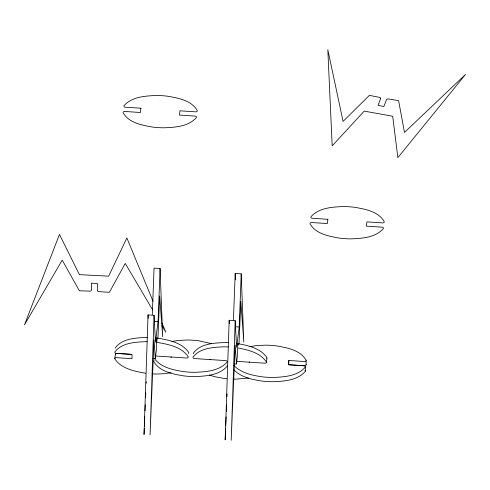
<?xml version="1.0" encoding="UTF-8"?>
<svg xmlns="http://www.w3.org/2000/svg" width="490" height="490" viewBox="0 0 490 490"><rect width="100%" height="100%" fill="white"/><g stroke="black" fill="none" stroke-linecap="round" stroke-linejoin="round"><path stroke-width="0.73" d="M156.935 341.414L156.953 337.892L156.414 342.149L156.31 350.442L155.299 358.643L153.045 358.496M171.077 357.535L171.114 356.738M210.149 359.85L210.179 359.317M238.079 345.003L238.091 343.245L237.552 347.502L237.448 355.795L236.431 363.997L234.177 363.849M249.214 362.422L249.245 361.896M249.949 346.644L255.829 345.701L265.029 345.168A62.549 44.308 0.3 0 1 276.776 345.928C287.287 347.802 300.315 350.087 306.079 360.162A1.507 1.066 0.3 0 1 304.492 361.516L288.818 360.481L288.794 364.738L304.468 365.773A1.507 1.066 0.3 0 0 306.054 364.419M305.307 371.065L305.325 366.808M306.109 364.738L306.134 360.481M152.31 314.605L154.062 268.104L160.077 268.502L158.068 321.642L155.459 341.953L154.05 315.321L148.041 314.923L144.029 434.52L144.281 428.572M154.05 315.321L150.044 434.912L154.05 339.815L155.299 358.643M233.448 319.958L235.2 273.457L241.209 273.855L239.206 326.995L236.59 347.306L235.188 320.674L229.173 320.276L225.167 439.873L225.639 428.726M235.188 320.674L231.176 440.265L235.188 345.168L236.431 363.997M144.379 426.343L144.783 416.684M145.034 410.743L145.285 404.801M145.597 397.372L145.787 392.913M146.192 383.254L146.253 381.765M225.761 425.755L226.141 416.837M226.356 411.637L226.637 404.948M226.986 396.777L227.109 393.807M114.813 358.558L115.364 354.233M266.382 362.355L266.934 358.031M288.818 360.481L288.279 364.738L303.953 365.773A1.507 1.066 0.3 0 1 305.172 367.31C297.259 376.265 283.961 377.037 272.789 377.471A62.561 44.314 0.3 0 1 261.256 376.706C251.566 375.168 240.988 372.865 233.92 365.552M157.927 338.229L159.685 296.034L162.674 336.746L160.077 268.502M239.004 344.029L240.823 301.387L243.812 342.1L241.209 273.855M171.819 341.493L177.692 340.55L186.898 340.011A62.549 44.308 0.3 0 1 198.646 340.777L211.551 343.643M171.09 372.743L163.152 373.797L157.223 374.005A62.561 43.996 7.2 0 1 152.169 373.858M248.522 378.029L235.359 379.162A62.561 43.996 7.2 0 1 233.167 379.138M154.313 321.397L158.068 321.642M235.451 326.75L239.206 326.995M131.553 354.362L116.859 353.394A1.507 1.06 7.2 0 0 115.395 354.625M155.41 355.967L186.757 358.037A1.507 1.06 7.2 0 0 188.166 356.683C181.459 346.81 168.401 344.335 157.388 342.443A62.549 43.99 7.2 0 0 155.936 342.265M236.48 361.32L264.888 363.194A1.507 1.06 7.2 0 0 266.297 361.841C260.282 352.733 248.51 350.105 238.477 348.041M237.54 343.563C248.063 345.517 260.472 348.102 266.836 357.584A1.507 1.06 7.2 0 1 266.799 358.398M145.689 373.245C134.677 371.353 121.618 368.878 114.911 359.005A1.507 1.06 7.2 0 1 116.32 357.651L131.994 358.686L132.018 354.423L116.344 353.394A1.507 1.06 7.2 0 1 114.948 351.851C121.949 342.706 135.069 342.179 145.646 341.683A62.549 43.99 7.2 0 1 147.153 341.689M209.279 375.089L214.957 376.743L223.82 378.402A62.561 43.996 7.2 0 0 226.735 378.739M233.895 369.815C240.964 377.129 251.542 379.425 261.231 380.969A62.561 44.314 0.3 0 0 272.771 381.728C283.943 381.293 297.234 380.522 305.154 371.567A1.507 1.066 0.3 0 0 305.013 370.465M154.472 358.637C161.014 367.5 172.884 369.827 183.125 371.555A62.561 44.314 0.3 0 0 194.659 372.314C205.831 371.879 219.122 371.108 227.042 362.153A1.507 1.066 0.3 0 0 225.823 360.615L194.475 358.545A1.507 1.06 7.2 0 1 193.078 357.008C200.085 347.863 213.199 347.337 223.777 346.834A62.549 43.99 7.2 0 1 228.273 346.945M152.69 309.95L125.238 263.418L109.386 292.328L98.87 291.636A1.507 1.06 7.2 0 1 97.375 290.472L97.412 283.551L91.397 283.153L91.361 290.196A1.507 1.06 7.2 0 1 89.915 291.164L79.349 290.748L62.212 260.11L24.5 324.815L59.468 234.422L79.398 274.633L108.639 276.17L126.873 237.962L153.039 301.276M161.963 325.679L165.834 332.232L162.055 323.088M229.173 320.276L229.351 323.608M148.041 314.923L148.213 318.255M235.2 273.457L235.445 279.857M193.777 353.749A1.507 1.06 7.2 0 1 193.617 352.751C200.618 343.606 213.738 343.08 224.316 342.577A62.549 43.99 7.2 0 1 228.812 342.688M115.407 348.151A1.507 1.06 7.2 0 1 115.487 347.6C122.488 338.455 135.608 337.922 146.185 337.426A62.549 43.99 7.2 0 1 147.692 337.432M188.423 353.498A1.507 1.06 7.2 0 0 188.705 352.426C181.998 342.553 168.934 340.085 157.927 338.186A62.549 43.99 7.2 0 0 156.469 338.008M154.093 360.609A1.507 1.066 0.3 0 0 153.799 361.577C159.562 371.659 172.59 373.944 183.101 375.812A62.561 44.314 0.3 0 0 194.64 376.571C205.812 376.142 219.104 375.365 227.023 366.41A1.507 1.066 0.3 0 0 227.115 365.65M140.912 108.229L140.373 112.486L124.699 111.451A1.507 1.066 0.3 0 0 123.119 112.804C128.882 122.88 141.904 125.171 152.415 127.039A62.561 44.314 0.3 0 0 163.954 127.798C175.126 127.363 188.417 126.592 196.337 117.637A1.507 1.066 0.3 0 0 195.118 116.099L179.438 115.064L179.977 110.807L195.651 111.843A1.507 1.066 0.3 0 0 197.237 110.489C191.474 100.413 178.452 98.129 167.941 96.261A62.561 44.314 0.3 0 0 156.402 95.495C145.23 95.93 131.939 96.708 124.019 105.662A1.507 1.066 0.3 0 0 125.238 107.2L140.912 108.229M327.865 219.3L327.326 223.556L311.652 222.521A1.507 1.066 0.3 0 0 310.066 223.869C315.829 233.951 328.857 236.235 339.368 238.103A62.561 44.314 0.3 0 0 350.907 238.863C362.079 238.428 375.371 237.656 383.29 228.701A1.507 1.066 0.3 0 0 382.065 227.164L366.391 226.129L366.93 221.878L382.604 222.907A1.507 1.066 0.3 0 0 384.191 221.56C378.427 211.478 365.399 209.193 354.889 207.325A62.549 44.308 0.3 0 0 343.147 206.566C332.042 207.025 318.825 207.815 310.972 216.727A1.507 1.066 0.3 0 0 312.191 218.264L327.865 219.3M380.608 98.668L378.053 105.368L383.878 106.495L386.481 99.684A1.507 1.066 0.3 0 1 388.27 98.925L398.615 100.634L404.483 132.435L465.5 74.449L397.849 157.651L392.698 116.234L364.211 111.12L332.183 145.867L327.816 49.735L343.08 121.416L369.35 95.379L379.548 97.357A1.507 1.066 0.3 0 1 380.608 98.668"/></g></svg>
